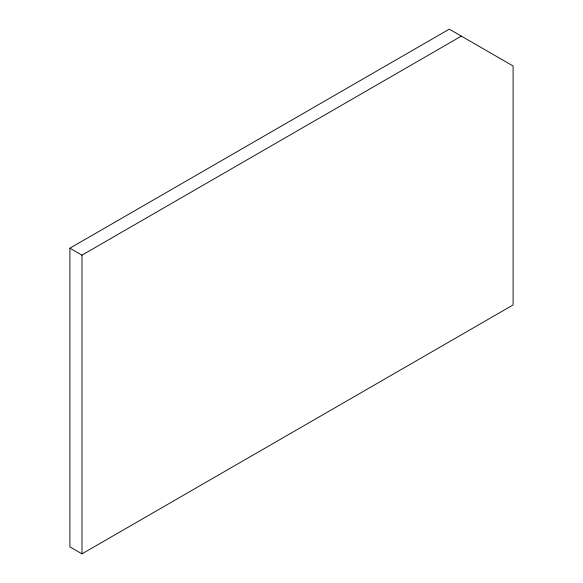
<?xml version="1.0" encoding="UTF-8"?>
<svg xmlns="http://www.w3.org/2000/svg" width="583" height="583" viewBox="0 0 583 583"><rect width="100%" height="100%" fill="white"/><g stroke="black" fill="none" stroke-linecap="round" stroke-linejoin="round"><path stroke-width="0.87" d="M69.902 248.19L449.289 29.15L513.098 65.988L513.098 304.945L81.977 553.85L69.902 546.883L69.902 248.19L81.977 255.157L461.364 36.117M81.977 255.157L81.977 553.85"/></g></svg>
